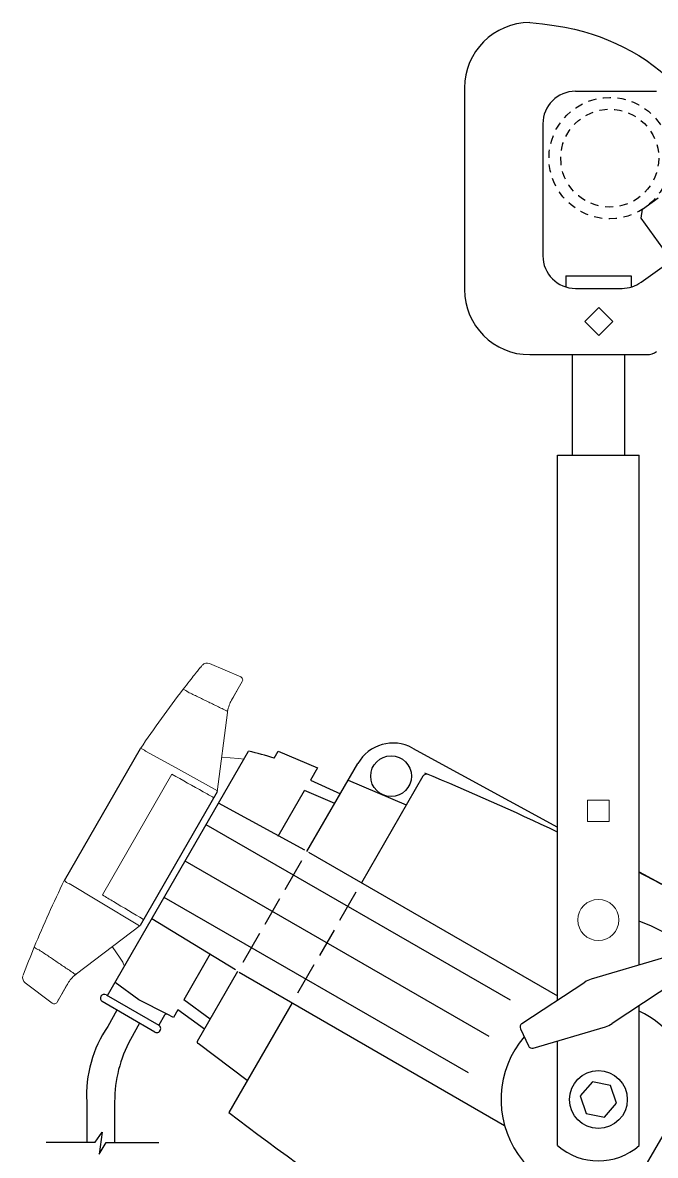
# Model space of a CAD drawing. Extents: x 4 to 195, y 4 to 106.
# Drawn here: x 110.52 to 120.21, y 46.43 to 63.77 of the extents above; entities that cross this region are included whole.
import ezdxf

# ---------------------------------------------------------------- set-up
doc = ezdxf.new("R2010")
doc.units = 0
doc.header["$LTSCALE"] = 0.5
doc.header["$MEASUREMENT"] = 0
doc.linetypes.add('HIDDEN', pattern=[0.375, 0.25, -0.125])
doc.layers.get('0').update_dxf_attribs({"linetype": 'CONTINUOUS'})
doc.layers.add('RISER', color=7, linetype='CONTINUOUS')

# ---------------------------------------------------------------- blocks, each defined once
blk = doc.blocks.new('S4-14')
at = {"layer": 'RISER', "linetype": 'Continuous'}
for p, q in [((-2.224, 1.075), (-2.224, -2.01)), ((-0.524, 1.025), (0.715, 1.025)), ((-1.024, 0.525), (-1.024, -1.495)), ((0.503, -0.78), (0.743, -0.607)), ((0.481, -0.92), (0.503, -0.78)), ((0.946, -1.565), (0.481, -0.92)), ((0.48, -1.9), (1.396, -1.24)), ((-0.674, -1.802), (0.326, -1.802)), ((-0.674, -1.802), (-0.674, -1.972)), ((0.326, -1.802), (0.326, -1.972)), ((-0.524, -1.995), (0.188, -1.995)), ((-0.38, -2.502), (-0.168, -2.29)), ((-0.168, -2.29), (0.045, -2.502)), ((-0.168, -2.715), (-0.38, -2.502)), ((0.045, -2.502), (-0.168, -2.715)), ((-1.224, -3.01), (0.571, -3.01)), ((-0.574, -3.01), (-0.574, -4.55)), ((0.226, -3.01), (0.226, -4.55)), ((-4.614, -10.629), (-0.799, -12.832)), ((-5.676, -12.467), (-1.61, -14.815))]:
    blk.add_line(p, q, dxfattribs=at)
at = {"layer": 'RISER'}
for p, q in [((-0.799, -12.895), (-0.799, -4.55)), ((-0.799, -4.55), (0.451, -4.55)), ((0.451, -12.357), (0.451, -4.55)), ((-8.351, -11.064), (-7.184, -9.043)), ((-7.691, -12.826), (-5.529, -9.083)), ((-5.138, -9.19), (-5.076, -9.083)), ((-5.076, -9.083), (-4.474, -9.339)), ((-3.018, -9.035), (-0.799, -10.247)), ((-4.636, -10.62), (-3.857, -9.272)), ((-4.474, -9.339), (-4.582, -9.527)), ((-4.582, -9.527), (-4.124, -9.734)), ((-4.005, -9.527), (-3.115, -9.905)), ((-2.861, -9.466), (-3.803, -11.097)), ((-6.009, -9.705), (-7.19, -11.751)), ((-5.077, -10.384), (-4.673, -9.684)), ((-4.211, -9.884), (-4.673, -9.684)), ((-4.67, -10.599), (-5.99, -9.881)), ((-1.522, -12.898), (-6.179, -10.209)), ((-1.844, -13.454), (-6.501, -10.765)), ((-4.971, -11.201), (-4.716, -10.759)), ((0.451, -10.93), (0.959, -11.207)), ((-3.886, -11.242), (-4.138, -11.678)), ((-2.165, -14.01), (-6.822, -11.322)), ((-5.278, -11.733), (-5.051, -11.34)), ((-5.729, -12.434), (-7.011, -11.65)), ((0.638, -11.762), (0.451, -11.685)), ((2.208, -12.548), (0.638, -11.762)), ((-5.614, -12.314), (-5.358, -11.872)), ((-4.222, -11.823), (-4.445, -12.21)), ((2.488, -12.063), (0.316, -15.826)), ((-6.119, -12.189), (-6.523, -12.889)), ((0.824, -12.246), (-0.282, -12.574)), ((-6.312, -13.523), (-5.694, -12.453)), ((-4.529, -12.355), (-4.781, -12.791)), ((-7.212, -12.889), (-7.575, -12.627)), ((-1.346, -13.256), (-0.383, -12.621)), ((0.998, -12.62), (0.036, -13.255)), ((-7.71, -12.815), (-6.905, -13.28)), ((-6.965, -13.384), (-7.77, -12.919)), ((-6.775, -13.113), (-7.212, -12.889)), ((-6.119, -13.189), (-6.523, -12.889)), ((-4.864, -12.936), (-5.834, -14.615)), ((0.451, -15.12), (0.451, -12.981)), ((-7.548, -13.047), (-7.684, -13.298)), ((-6.815, -13.124), (-6.905, -13.28)), ((-6.681, -13.163), (-6.775, -13.113)), ((-6.614, -13.046), (-6.681, -13.163)), ((-6.205, -13.339), (-6.614, -13.046)), ((-7.201, -13.247), (-7.338, -13.498)), ((-1.368, -13.335), (-1.246, -13.597)), ((-1.171, -13.63), (-0.066, -13.303)), ((-0.799, -15.12), (-0.799, -13.52)), ((-5.552, -14.128), (-6.304, -13.562)), ((-8.007, -14.453), (-8.007, -15.073)), ((-7.581, -14.453), (-7.581, -15.074)), ((-7.877, -15.073), (-7.772, -14.918)), ((-7.772, -14.918), (-7.817, -15.257)), ((-8.628, -15.072), (-7.877, -15.073)), ((-7.817, -15.257), (-7.713, -15.074)), ((-7.713, -15.074), (-6.906, -15.075))]:
    blk.add_line(p, q, dxfattribs=at)
at = {"layer": 'RISER', "linetype": 'Continuous', "lineweight": 15}
for p, q in [((-5.65, -7.945), (-6.128, -7.742)), ((-5.626, -8.016), (-5.791, -8.301)), ((-5.694, -8.132), (-5.767, -8.259)), ((-5.854, -8.488), (-6.009, -9.705)), ((-7.106, -9.082), (-6.649, -9.335)), ((-6.649, -9.335), (-6.007, -9.691)), ((-6.703, -9.437), (-7.769, -11.284)), ((-0.338, -9.834), (-0.338, -10.162)), ((-0.01, -9.834), (-0.338, -9.834)), ((-0.01, -10.162), (-0.01, -9.834)), ((-0.338, -10.162), (-0.01, -10.162)), ((-7.83, -11.382), (-8.278, -11.112)), ((-7.201, -11.759), (-7.83, -11.382)), ((-7.19, -11.751), (-8.166, -12.493)), ((-7.617, -12.075), (-7.494, -12.254)), ((-8.95, -12.629), (-8.535, -12.942)), ((-8.297, -12.641), (-8.462, -12.927)), ((-8.297, -12.641), (-8.39, -12.803)), ((-8.321, -12.684), (-8.395, -12.81))]:
    blk.add_line(p, q, dxfattribs=at)
at = {"layer": 'RISER', "linetype": 'Continuous'}
blk.add_lwpolyline([(-1.224, 2.075), (-1.027, 2.056), (-0.849, 2.033), (-0.687, 2.006), (-0.538, 1.975), (-0.4, 1.94), (-0.27, 1.901), (-0.146, 1.857), (-0.025, 1.809), (0.094, 1.757), (0.212, 1.699), (0.328, 1.637), (0.443, 1.57), (0.556, 1.498), (0.666, 1.42), (0.774, 1.336), (0.879, 1.246)], dxfattribs=at)
at = {"layer": 'RISER', "linetype": 'Continuous', "lineweight": 15, "flags": 128}
blk.add_lwpolyline([(-5.6, -9.206), (-5.685, -9.196), (-5.941, -9.174)], dxfattribs=at)
at = {"layer": 'RISER'}
blk.add_lwpolyline([(-0.266, -14.149), (-0.453, -14.364), (-0.36, -14.633), (-0.081, -14.688), (0.106, -14.472), (0.013, -14.203)], close=True, dxfattribs=at)
at = {"layer": 'RISER', "linetype": 'HIDDEN'}
for radius in [0.93, 0.75]:
    blk.add_circle((0, 0), radius, dxfattribs=at)
at = {"layer": 'RISER'}
for centre, radius in [((-3.348, -9.466), 0.312), ((-0.174, -14.418), 0.443)]:
    blk.add_circle(centre, radius, dxfattribs=at)
at = {"layer": 'RISER', "linetype": 'Continuous', "lineweight": 15}
blk.add_circle((-0.174, -11.668), 0.315, dxfattribs=at)
at = {"layer": 'RISER', "linetype": 'Continuous'}
for centre, radius, start, end in [((-1.224, 1.075), 1, 90, 180), ((-0.524, 0.525), 0.5, 90, 180), ((-0.524, -1.495), 0.5, 180, 270), ((0.188, -1.495), 0.5, 270, 305.7855), ((-1.224, -2.01), 1, 180, 270), ((0.571, -2.76), 0.25, 270, 305.7855)]:
    blk.add_arc(centre, radius, start, end, dxfattribs=at)
at = {"layer": 'RISER', "linetype": 'Continuous', "lineweight": 15}
for centre, radius, start, end in [((-6.168, -7.832), 0.0979, 65.9875, 135.6795), ((-5.67, -7.991), 0.05, 330, 67), ((7.247, -18.722), 17.377, 142.4573, 146.1499), ((-6.596, -8.327), 0.204, 47.0309, 71.6112), ((-5.861, -8.487), 0.02, 60.8927, 91.8491), ((-5.358, -8.551), 0.5, 171.2102, 172.76), ((-7.229, -9.23), 0.192, 50.3251, 76.7068), ((7.247, -18.722), 17.377, 153.8501, 157.5427), ((-8.211, -10.932), 0.192, 223.2932, 249.6749), ((10.474, -20.008), 20.85, 157.6657, 158.9266), ((-8.676, -11.932), 0.204, 228.3888, 252.9691), ((-7.742, -12.458), 0.32, 14.5612, 39.4984), ((-8.89, -12.55), 0.0993, 164.876, 233.2844), ((-8.171, -12.488), 0.02, 208.1509, 239.1073), ((-8.169, -12.485), 0.0187, 210.359, 243.9028), ((-7.864, -12.891), 0.5, 127.24, 128.7898), ((-8.505, -12.902), 0.05, 233, 330)]:
    blk.add_arc(centre, radius, start, end, dxfattribs=at)
at = {"layer": 'RISER'}
for centre, radius, start, end in [((-3.316, -9.584), 0.625, 61.5292, 150), ((-6.561, -13.603), 4.636, 72.1319, 77.1468), ((-2.807, -9.497), 0.0625, 67.4511, 150), ((-19.343, -49.323), 43.185, 64.5693, 67.5239), ((-19.343, -49.323), 43.185, 61.9588, 62.7184), ((-0.174, -12.938), 0.38, 106.5177, 123.4151), ((-7.74, -12.867), 0.06, 60, 240), ((-6.789, -13.139), 0.03, 61.745, 150), ((-0.174, -14.418), 1.49, 10.8249, 65.1993), ((-6.157, -14.348), 1.853, 145.5039, 183.27), ((-6.935, -13.332), 0.06, 240, 60), ((-1.311, -13.308), 0.0625, 123.4151, 204.9664), ((-0.174, -12.938), 0.38, 286.5177, 303.4151), ((-5.581, -14.453), 2, 151.478, 180), ((-6.286, -13.538), 0.03, 150, 233), ((-0.174, -14.418), 1.49, 139.7803, 289.1751), ((-1.189, -13.571), 0.0625, 204.9664, 286.5177), ((20.47, 19.635), 43.185, 232.4761, 240.3667), ((-0.174, -14.418), 0.94, 228.3258, 311.6742)]:
    blk.add_arc(centre, radius, start, end, dxfattribs=at)
at = {"layer": 'RISER', "linetype": 'Continuous', "lineweight": 15}
for points, knots in [([(-6.531, -8.134), (-6.499, -8.091), (-6.433, -8.007), (-6.357, -7.91), (-6.297, -7.836), (-6.261, -7.791), (-6.244, -7.77), (-6.246, -7.773), (-6.247, -7.774)], [0, 0, 0, 0, 0.190295, 0.381179, 0.571452, 0.761873, 0.952913, 1, 1, 1, 1]), ([(-5.791, -8.301), (-5.804, -8.326), (-5.831, -8.376), (-5.845, -8.442), (-5.852, -8.475)], [0, 0, 0, 0, 0.497068, 1, 1, 1, 1]), ([(-5.767, -8.259), (-5.773, -8.27), (-5.782, -8.285), (-5.789, -8.298), (-5.791, -8.301)], [0, 0, 0, 0, 0.695284, 1, 1, 1, 1]), ([(-6.061, -9.795), (-6.115, -9.765), (-6.329, -9.645), (-6.543, -9.526), (-6.703, -9.437)], [0, 0, 0, 0, 0.25403, 1, 1, 1, 1]), ([(-7.769, -11.284), (-7.712, -11.318), (-7.502, -11.443), (-7.292, -11.569), (-7.138, -11.661)], [0, 0, 0, 0, 0.269854, 1, 1, 1, 1]), ([(-8.297, -12.641), (-8.302, -12.65), (-8.31, -12.663), (-8.318, -12.678), (-8.321, -12.684)], [0, 0, 0, 0, 0.639502, 1, 1, 1, 1]), ([(-8.177, -12.502), (-8.202, -12.524), (-8.252, -12.569), (-8.282, -12.617), (-8.297, -12.641)], [0, 0, 0, 0, 0.496567, 1, 1, 1, 1]), ([(-8.434, -12.878), (-8.436, -12.882), (-8.44, -12.89), (-8.442, -12.893), (-8.443, -12.895)], [0, 0, 0, 0, 0.468295, 1, 1, 1, 1])]:
    blk.add_open_spline(points, degree=3, knots=knots, dxfattribs=at)
for points in [[(-5.862, -8.467), (-6.456, -8.178)], [(-5.852, -8.47), (-5.852, -8.475)], [(-8.736, -12.127), (-8.189, -12.497)], [(-8.189, -12.497), (-8.185, -12.494)], [(-8.177, -12.502), (-8.181, -12.505)]]:
    blk.add_open_spline(points, degree=1, dxfattribs=at)

msp = doc.modelspace()

# ---------------------------------------------------------------- block references
msp.add_blockref('S4-14', (119.514, 61.699))

doc.saveas('drawing.dxf')
